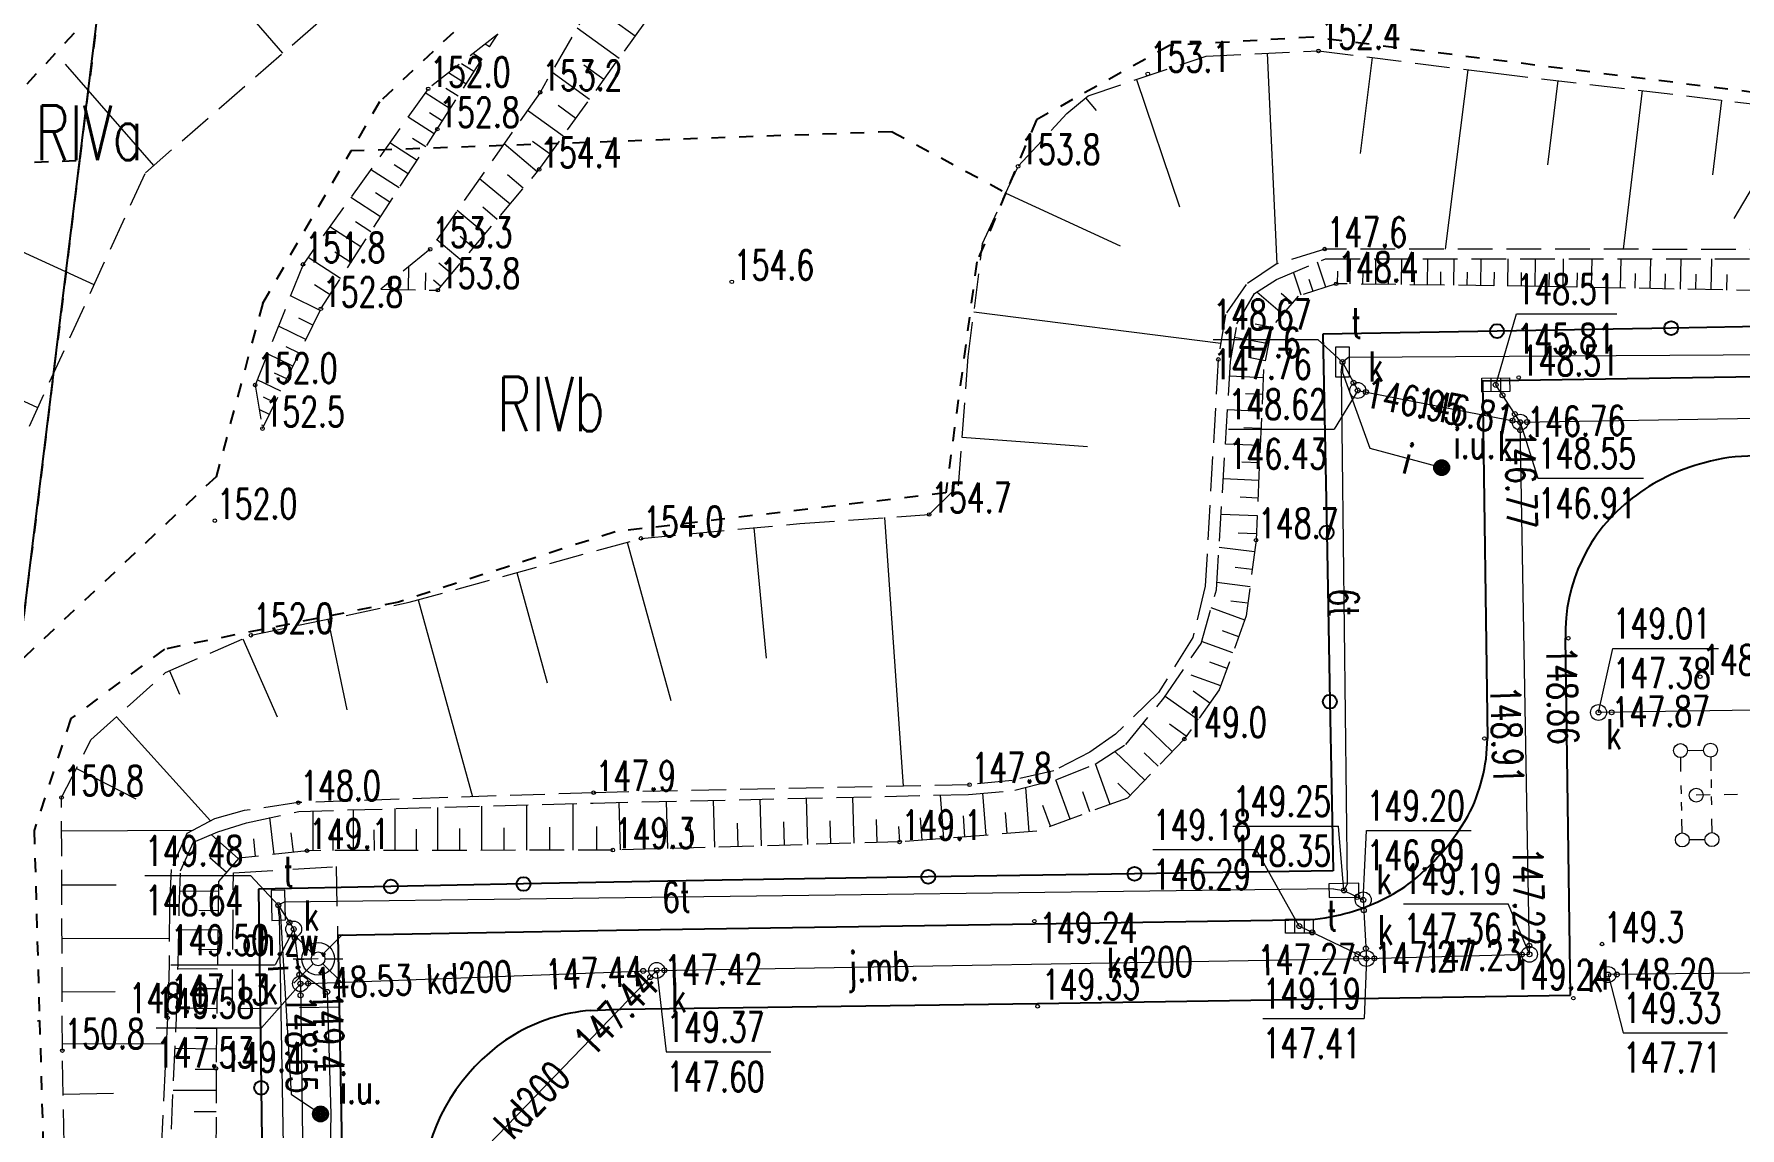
# Model space of a CAD drawing. Header units: metres. Extents: x 7583802 to 7586368, y 5958992 to 5960558.
# Drawn here: x 7585708.2 to 7585794.1, y 5959390.1 to 5959445.2 of the extents above; entities that cross this region are included whole.
import ezdxf
from ezdxf.enums import TextEntityAlignment as Align

# ---------------------------------------------------------------- set-up
doc = ezdxf.new("R2010")
doc.units = ezdxf.units.M
for name, pattern in [('1', [0]), ('2', [3, 2, -1]), ('3_1', [0]), ('3_BUBZ02', [2.45, 1.75, -0.7]), ('3_BUBZ02G', [2.45, 1.75, -0.7]), ('3_KTCR02', [3, 2, -1]), ('3_KTJZ01', [4, 3, -1]), ('3_KTKR01', [0]), ('4_1', [0]), ('4_SUPE_01', [0]), ('4_SUPI_01', [0]), ('4_SUPK_01', [0]), ('4_SUPT_01', [0]), ('4_SUSM03_02', [0]), ('BUF', [0]), ('GUZ', [1.4, 0.7, -0.7])]:
    doc.linetypes.add(name, pattern=pattern)
doc.layers.get('0').update_dxf_attribs({"color": 250, "linetype": 'CONTINUOUS', "lineweight": 100})
for name, color, linetype, lineweight in [('BUBZ_L_1', 7, '3_BUBZ02', 18), ('DZIALKI-G_L_0', 7, '1', 25), ('EBTPO_L_2', 7, '1', 18), ('KONTURY_L_0', 114, '2', 25), ('KONTURY_NR_T_0', 114, 'CONTINUOUS', 25), ('KTCR_E_T_1', 7, 'CONTINUOUS', 15), ('KTCR_L_1', 7, '3_KTCR02', 18), ('KTJZ_E_T_0', 7, 'CONTINUOUS', 15), ('KTJZ_L_0', 7, '3_KTJZ01', 18), ('KTKR_L_0', 7, '3_KTKR01', 25), ('KTOK_L_4', 7, 'CONTINUOUS', 25), ('RTPW_T_0', 7, 'CONTINUOUS', 15), ('RTPW_T_1', 7, 'CONTINUOUS', 15), ('SUPE_L_3', 1, '4_SUPE_01', 18), ('SUPI_E_T_0', 7, 'CONTINUOUS', 15), ('SUPI_L_0', 7, '4_SUPI_01', 18), ('SUPK_E_T_0', 34, 'CONTINUOUS', 15), ('SUPK_L_0', 34, '4_SUPK_01', 18), ('SUPT_E_T_0', 30, 'CONTINUOUS', 15), ('SUPT_L_0', 30, '4_SUPT_01', 18), ('SUSM_L_4', 7, 'CONTINUOUS', 18), ('SUSM_L_5', 7, 'CONTINUOUS', 18), ('SUSM_T_1', 7, 'CONTINUOUS', 18), ('SUTE_T_0', 1, 'CONTINUOUS', 18), ('SUTK_T_0', 34, 'CONTINUOUS', 18), ('SUTT_T_0', 30, 'CONTINUOUS', 18), ('SUUI_E_T_6', 7, 'CONTINUOUS', 15), ('SUUI_T_8', 7, 'CONTINUOUS', 18), ('SUUK_E_T_3', 7, 'CONTINUOUS', 15), ('SUUK_T_0', 7, 'CONTINUOUS', 18), ('SUUK_T_4', 7, 'CONTINUOUS', 13), ('SUUT_E_T_3', 7, 'CONTINUOUS', 15), ('SUUT_T_3', 7, 'CONTINUOUS', 13)]:
    doc.layers.add(name, color=color, linetype=linetype, lineweight=lineweight)
doc.styles.get("Standard").update_dxf_attribs({"font": 'Simplex.SHX', "width": 0.75})

# ---------------------------------------------------------------- blocks, each defined once
blk = doc.blocks.new('3_RTPW01')
at = {"linetype": 'CONTINUOUS'}
blk.add_circle((0, 0), 0.09, dxfattribs=at)
blk = doc.blocks.new('3_RTPW02')
at = {"linetype": 'CONTINUOUS'}
blk.add_circle((0, 0), 0.09, dxfattribs=at)
blk = doc.blocks.new('4_SUSM02')
at = {"linetype": 'CONTINUOUS'}
for p, q in [((-0.2482, 0.2459), (-1.2318, 1.2296)), ((0.2437, 0.2459), (1.2274, 1.2296)), ((-1.2542, 0), (-0.35, 0)), ((0.3456, 0), (1.2498, 0)), ((-0.2482, -0.2459), (-1.2318, -1.2296)), ((0.2437, -0.2459), (1.2274, -1.2296))]:
    blk.add_line(p, q, dxfattribs=at)
blk.add_circle((-0.0022, 0), 0.3478, dxfattribs=at)
blk = doc.blocks.new('4_SUPS01_03')
at = {"linetype": 'CONTINUOUS'}
blk.add_circle((0, 0), 0.125, dxfattribs=at)
blk = doc.blocks.new('4_SUPS01_05')
at = {"linetype": 'CONTINUOUS'}
blk.add_circle((0, 0), 0.125, dxfattribs=at)
blk = doc.blocks.new('4_SUPS01_07')
at = {"linetype": 'CONTINUOUS'}
blk.add_circle((0, 0), 0.125, dxfattribs=at)
blk = doc.blocks.new('4_SUUS31_01')
at = {"linetype": 'CONTINUOUS'}
for radius in [0.4, 0.36, 0.32, 0.28, 0.24, 0.2, 0.16, 0.12, 0.08, 0.04, 0.0114]:
    blk.add_circle((0, 0), radius, dxfattribs=at)
blk = doc.blocks.new('4_SUUS22_01')
at = {"linetype": 'CONTINUOUS'}
blk.add_circle((0, 0), 0.4, dxfattribs=at)
blk = doc.blocks.new('4_SUUS05')
at = {"linetype": 'CONTINUOUS'}
for p, q in [((-0.7, -0.35), (-0.7, 0.35)), ((-0.7, 0.35), (0.7, 0.35)), ((-0.245, 0.35), (-0.245, -0.35)), ((0.245, 0.35), (0.245, -0.35)), ((0.7, 0.35), (0.7, -0.35)), ((0.7, -0.35), (-0.7, -0.35))]:
    blk.add_line(p, q, dxfattribs=at)
blk = doc.blocks.new('4_SUUS22_01B')
at = {"linetype": 'CONTINUOUS'}
for p, q in [((0.75, 0.35), (-0.75, 0.35)), ((-0.75, 0.35), (-0.75, -0.35)), ((0.75, -0.35), (0.75, 0.35)), ((-0.75, -0.35), (0.75, -0.35))]:
    blk.add_line(p, q, dxfattribs=at)

msp = doc.modelspace()

# ---------------------------------------------------------------- linework, layer by layer
at = {"layer": 'BUBZ_L_1', "linetype": '3_1'}
for p, q in [((7585720.736, 5959444.211), (7585709.411, 5959457.215)), ((7585737.666, 5959443.94), (7585735.546, 5959445.467)), ((7585738.471, 5959445.058), (7585737.353, 5959445.864)), ((7585731.144, 5959444.527), (7585730.924, 5959444.666)), ((7585714.234, 5959438.549), (7585709.792, 5959443.65)), ((7585730.352, 5959443.28), (7585729.729, 5959443.676)), ((7585730.748, 5959443.903), (7585730.308, 5959444.183)), ((7585736.903, 5959442.881), (7585735.898, 5959443.604)), ((7585770.302, 5959444.201), (7585770.79, 5959433.589)), ((7585775.59, 5959443.979), (7585774.982, 5959439.159)), ((7585729.956, 5959442.657), (7585729.076, 5959443.216)), ((7585736.179, 5959441.876), (7585734.274, 5959443.248)), ((7585763.729, 5959442.883), (7585765.886, 5959436.467)), ((7585780.41, 5959443.371), (7585779.27, 5959434.335)), ((7585784.931, 5959442.824), (7585784.425, 5959438.577)), ((7585729.165, 5959441.41), (7585727.907, 5959442.209)), ((7585729.56, 5959442.034), (7585728.937, 5959442.43)), ((7585761.159, 5959441.958), (7585761.696, 5959441.319)), ((7585789.178, 5959442.318), (7585788.226, 5959434.327)), ((7585793.173, 5959441.842), (7585792.725, 5959438.083)), ((7585728.353, 5959440.137), (7585727.037, 5959440.989)), ((7585728.765, 5959440.782), (7585728.12, 5959441.192)), ((7585734.842, 5959440.019), (7585733.047, 5959441.313)), ((7585735.493, 5959440.923), (7585734.59, 5959441.574)), ((7585796.77, 5959440.914), (7585793.796, 5959435.881)), ((7585727.492, 5959438.807), (7585726.117, 5959439.697)), ((7585727.927, 5959439.48), (7585727.255, 5959439.915)), ((7585733.545, 5959438.236), (7585731.873, 5959439.639)), ((7585734.196, 5959439.122), (7585733.304, 5959439.764)), ((7585726.592, 5959437.417), (7585725.155, 5959438.348)), ((7585727.047, 5959438.12), (7585726.344, 5959438.575)), ((7585711.229, 5959432.541), (7585698.837, 5959438.211)), ((7585732.173, 5959436.601), (7585730.642, 5959437.884)), ((7585732.843, 5959437.4), (7585732.044, 5959438.071)), ((7585725.651, 5959435.964), (7585724.149, 5959436.937)), ((7585726.126, 5959436.699), (7585725.392, 5959437.174)), ((7585757.137, 5959437.156), (7585762.896, 5959434.507)), ((7585725.165, 5959435.214), (7585724.397, 5959435.711)), ((7585730.917, 5959435.104), (7585729.516, 5959436.278)), ((7585731.531, 5959435.835), (7585730.799, 5959436.449)), ((7585724.668, 5959434.446), (7585723.099, 5959435.462)), ((7585730.329, 5959434.403), (7585729.659, 5959434.965)), ((7585724.16, 5959433.662), (7585723.358, 5959434.181)), ((7585729.767, 5959433.733), (7585728.486, 5959434.809)), ((7585723.64, 5959432.859), (7585722, 5959433.921)), ((7585727.055, 5959432.296), (7585727.076, 5959433.463)), ((7585727.916, 5959432.281), (7585727.931, 5959433.142)), ((7585729.23, 5959433.092), (7585728.589, 5959433.63)), ((7585772.012, 5959432.01), (7585771.631, 5959433.17)), ((7585773.248, 5959432.415), (7585772.834, 5959433.678)), ((7585773.851, 5959432.589), (7585773.859, 5959433.22)), ((7585774.485, 5959432.581), (7585774.501, 5959433.85)), ((7585775.124, 5959432.573), (7585775.132, 5959433.212)), ((7585775.766, 5959432.565), (7585775.782, 5959433.85)), ((7585776.413, 5959432.557), (7585776.421, 5959433.203)), ((7585777.063, 5959432.549), (7585777.08, 5959433.85)), ((7585777.718, 5959432.541), (7585777.726, 5959433.195)), ((7585778.377, 5959432.532), (7585778.393, 5959433.85)), ((7585779.04, 5959432.524), (7585779.048, 5959433.187)), ((7585779.707, 5959432.516), (7585779.724, 5959433.85)), ((7585780.379, 5959432.507), (7585780.387, 5959433.179)), ((7585781.054, 5959432.499), (7585781.071, 5959433.85)), ((7585781.734, 5959432.49), (7585781.743, 5959433.17)), ((7585782.418, 5959432.481), (7585782.436, 5959433.85)), ((7585783.107, 5959432.473), (7585783.116, 5959433.161)), ((7585783.8, 5959432.464), (7585783.817, 5959433.85)), ((7585784.499, 5959432.453), (7585784.513, 5959433.151)), ((7585785.204, 5959432.439), (7585785.233, 5959433.85)), ((7585785.917, 5959432.424), (7585785.932, 5959433.137)), ((7585786.637, 5959432.41), (7585786.666, 5959433.85)), ((7585787.365, 5959432.395), (7585787.379, 5959433.123)), ((7585788.099, 5959432.381), (7585788.129, 5959433.85)), ((7585788.841, 5959432.366), (7585788.856, 5959433.108)), ((7585789.591, 5959432.351), (7585789.621, 5959433.85)), ((7585790.348, 5959432.336), (7585790.363, 5959433.093)), ((7585791.113, 5959432.32), (7585791.143, 5959433.85)), ((7585792.666, 5959432.289), (7585792.697, 5959433.85)), ((7585723.109, 5959432.039), (7585722.327, 5959432.546)), ((7585726.195, 5959432.311), (7585726.202, 5959432.758)), ((7585728.692, 5959432.452), (7585728.312, 5959432.771)), ((7585772.617, 5959432.208), (7585772.418, 5959432.813)), ((7585791.885, 5959432.305), (7585791.901, 5959433.078)), ((7585793.454, 5959432.274), (7585793.47, 5959433.062)), ((7585722.612, 5959431.252), (7585721.12, 5959431.98)), ((7585771.079, 5959431.054), (7585769.779, 5959432.175)), ((7585771.565, 5959431.619), (7585771.001, 5959432.106)), ((7585722.248, 5959430.506), (7585721.531, 5959430.856)), ((7585755.534, 5959431.172), (7585767.971, 5959429.601)), ((7585770.534, 5959430.397), (7585769.698, 5959430.559)), ((7585721.898, 5959429.788), (7585720.518, 5959430.461)), ((7585770.371, 5959429.561), (7585768.665, 5959429.893)), ((7585721.238, 5959428.434), (7585719.961, 5959429.057)), ((7585721.562, 5959429.098), (7585720.898, 5959429.422)), ((7585770.205, 5959428.708), (7585769.363, 5959428.872)), ((7585708.394, 5959426.344), (7585703.139, 5959428.749)), ((7585720.927, 5959427.796), (7585720.313, 5959428.095)), ((7585720.627, 5959427.181), (7585719.446, 5959427.757)), ((7585770.102, 5959427.859), (7585768.414, 5959427.934)), ((7585720.056, 5959426.01), (7585719.548, 5959426.258)), ((7585720.339, 5959426.591), (7585719.759, 5959426.874)), ((7585770.027, 5959426.164), (7585768.31, 5959426.24)), ((7585770.064, 5959427.015), (7585769.213, 5959427.053)), ((7585719.773, 5959425.429), (7585719.681, 5959425.474)), ((7585754.939, 5959424.874), (7585761.249, 5959424.389)), ((7585769.951, 5959424.44), (7585768.203, 5959424.517)), ((7585769.989, 5959425.306), (7585769.123, 5959425.344)), ((7585769.912, 5959423.566), (7585769.031, 5959423.605)), ((7585769.873, 5959422.685), (7585768.095, 5959422.764)), ((7585769.834, 5959421.796), (7585768.937, 5959421.836)), ((7585744.454, 5959420.303), (7585745.07, 5959413.73)), ((7585751.035, 5959420.815), (7585751.97, 5959407.289)), ((7585769.794, 5959420.899), (7585767.985, 5959420.979)), ((7585738.069, 5959419.577), (7585740.266, 5959411.607)), ((7585769.754, 5959419.995), (7585768.841, 5959420.035)), ((7585769.664, 5959419.086), (7585767.882, 5959419.315)), ((7585732.513, 5959418.045), (7585734.044, 5959412.489)), ((7585769.55, 5959418.196), (7585768.688, 5959418.306)), ((7585769.439, 5959417.334), (7585767.773, 5959417.548)), ((7585727.552, 5959416.677), (7585730.287, 5959406.755)), ((7585769.175, 5959415.655), (7585767.488, 5959416.272)), ((7585769.332, 5959416.501), (7585768.475, 5959416.611)), ((7585722.998, 5959415.697), (7585723.949, 5959411.135)), ((7585768.867, 5959414.811), (7585768.052, 5959415.109)), ((7585718.723, 5959414.712), (7585720.441, 5959410.781)), ((7585768.569, 5959413.997), (7585766.996, 5959414.572)), ((7585768.281, 5959413.211), (7585767.411, 5959413.529)), ((7585715.021, 5959413.093), (7585715.535, 5959411.917)), ((7585767.963, 5959412.34), (7585766.47, 5959412.886)), ((7585766.82, 5959410.632), (7585765.16, 5959411.809)), ((7585767.415, 5959411.47), (7585766.576, 5959412.066)), ((7585712.361, 5959410.784), (7585717.092, 5959405.536)), ((7585765.523, 5959409.03), (7585764.051, 5959410.447)), ((7585766.231, 5959409.802), (7585765.376, 5959410.409)), ((7585762.397, 5959406.371), (7585761.652, 5959408.408)), ((7585764.133, 5959407.587), (7585762.629, 5959409.036)), ((7585764.815, 5959408.294), (7585764.107, 5959408.975)), ((7585710.334, 5959408.177), (7585713.324, 5959406.651)), ((7585760.376, 5959405.632), (7585759.651, 5959407.615)), ((7585763.409, 5959406.834), (7585762.784, 5959407.436)), ((7585737.736, 5959404.081), (7585737.668, 5959406.47)), ((7585740.114, 5959404.148), (7585740.047, 5959406.524)), ((7585742.48, 5959404.216), (7585742.413, 5959406.578)), ((7585744.832, 5959404.282), (7585744.765, 5959406.631)), ((7585747.171, 5959404.349), (7585747.105, 5959406.684)), ((7585749.497, 5959404.415), (7585749.431, 5959406.737)), ((7585754.023, 5959404.655), (7585753.852, 5959406.838)), ((7585756.143, 5959404.82), (7585755.977, 5959406.935)), ((7585758.324, 5959404.991), (7585758.149, 5959407.225)), ((7585761.378, 5959405.999), (7585761.012, 5959407.001)), ((7585720.289, 5959403.856), (7585720.084, 5959405.706)), ((7585722.259, 5959404.041), (7585722.256, 5959406.04)), ((7585724.299, 5959404.045), (7585724.295, 5959406.098)), ((7585726.394, 5959404.049), (7585726.39, 5959406.157)), ((7585728.546, 5959404.053), (7585728.541, 5959406.218)), ((7585730.755, 5959404.057), (7585730.75, 5959406.281)), ((7585733.023, 5959404.062), (7585733.019, 5959406.345)), ((7585735.353, 5959404.066), (7585735.349, 5959406.411)), ((7585750.655, 5959404.448), (7585750.622, 5959405.606)), ((7585752.931, 5959404.569), (7585752.844, 5959405.691)), ((7585755.085, 5959404.738), (7585755.002, 5959405.8)), ((7585757.206, 5959404.903), (7585757.123, 5959405.967)), ((7585759.385, 5959405.27), (7585759.005, 5959406.309)), ((7585709.595, 5959405.048), (7585716.21, 5959405.069)), ((7585718.498, 5959403.635), (7585717.121, 5959404.847)), ((7585721.264, 5959403.964), (7585721.156, 5959404.939)), ((7585723.273, 5959404.043), (7585723.271, 5959405.056)), ((7585725.34, 5959404.047), (7585725.338, 5959405.087)), ((7585727.463, 5959404.051), (7585727.461, 5959405.119)), ((7585729.643, 5959404.055), (7585729.641, 5959405.152)), ((7585731.882, 5959404.059), (7585731.879, 5959405.186)), ((7585734.181, 5959404.064), (7585734.178, 5959405.221)), ((7585736.541, 5959404.068), (7585736.539, 5959405.256)), ((7585738.927, 5959404.115), (7585738.893, 5959405.306)), ((7585741.299, 5959404.182), (7585741.265, 5959405.366)), ((7585743.658, 5959404.249), (7585743.624, 5959405.427)), ((7585746.003, 5959404.316), (7585745.97, 5959405.487)), ((7585748.335, 5959404.382), (7585748.302, 5959405.546)), ((7585751.809, 5959404.482), (7585751.748, 5959405.266)), ((7585719.364, 5959403.754), (7585719.267, 5959404.631)), ((7585717.892, 5959402.947), (7585717.051, 5959403.687)), ((7585709.604, 5959402.314), (7585712.339, 5959402.322)), ((7585717.483, 5959401.978), (7585715.547, 5959402.003)), ((7585717.471, 5959401.01), (7585716.494, 5959401.023)), ((7585709.612, 5959399.613), (7585715.015, 5959399.63)), ((7585717.459, 5959400.033), (7585715.497, 5959400.058)), ((7585717.446, 5959399.052), (7585716.461, 5959399.065)), ((7585717.434, 5959398.067), (7585715.454, 5959398.092)), ((7585717.421, 5959397.077), (7585716.423, 5959397.09)), ((7585709.621, 5959396.938), (7585712.295, 5959396.946)), ((7585717.408, 5959396.079), (7585715.395, 5959396.104)), ((7585717.396, 5959395.072), (7585716.376, 5959395.085)), ((7585709.629, 5959394.318), (7585714.868, 5959394.335)), ((7585717.383, 5959394.052), (7585715.308, 5959394.079)), ((7585717.37, 5959393.015), (7585716.314, 5959393.016)), ((7585717.369, 5959391.96), (7585715.209, 5959391.962)), ((7585709.676, 5959391.781), (7585712.213, 5959391.834)), ((7585717.367, 5959390.88), (7585716.263, 5959390.881))]:
    msp.add_line(p, q, dxfattribs=at)
at = {"layer": 'BUBZ_L_1', "linetype": '3_BUBZ02'}
for p, q in [((7585741.38, 5959455.64), (7585733.69, 5959442.23)), ((7585731.54, 5959445.15), (7585728.05, 5959442.41)), ((7585728.05, 5959442.41), (7585721.75, 5959433.57)), ((7585733.69, 5959442.23), (7585728.15, 5959434.33)), ((7585728.15, 5959434.33), (7585725.66, 5959432.32)), ((7585773.2, 5959434.34), (7585770.76, 5959433.58)), ((7585796.35, 5959434.32), (7585773.2, 5959434.34)), ((7585721.75, 5959433.57), (7585719.34, 5959427.49)), ((7585770.76, 5959433.58), (7585769.25, 5959432.56)), ((7585770.78, 5959432.81), (7585773.24, 5959433.85)), ((7585773.24, 5959433.85), (7585796.31, 5959433.85)), ((7585769.25, 5959432.56), (7585768.2, 5959431.04)), ((7585769.66, 5959432.1), (7585770.78, 5959432.81)), ((7585768.78, 5959430.58), (7585769.66, 5959432.1)), ((7585768.2, 5959431.04), (7585767.84, 5959428.78)), ((7585768.46, 5959428.67), (7585768.78, 5959430.58)), ((7585767.84, 5959428.78), (7585767.18, 5959417.37)), ((7585767.75, 5959417.18), (7585768.46, 5959428.67)), ((7585719.34, 5959427.49), (7585719.71, 5959425.3)), ((7585767.18, 5959417.37), (7585766.56, 5959414.78)), ((7585766.97, 5959414.48), (7585767.75, 5959417.18)), ((7585766.56, 5959414.78), (7585764.83, 5959412)), ((7585765.1, 5959411.72), (7585766.97, 5959414.48)), ((7585764.83, 5959412), (7585762.67, 5959409.9)), ((7585763.18, 5959409.39), (7585765.1, 5959411.72)), ((7585762.67, 5959409.9), (7585761.37, 5959409)), ((7585761.64, 5959408.4), (7585763.18, 5959409.39)), ((7585761.37, 5959409), (7585759.56, 5959408.06)), ((7585759.71, 5959407.63), (7585761.64, 5959408.4)), ((7585755.31, 5959407.36), (7585736.38, 5959406.96)), ((7585757.46, 5959407.58), (7585755.31, 5959407.36)), ((7585759.56, 5959408.06), (7585757.46, 5959407.58)), ((7585757.59, 5959407.08), (7585759.71, 5959407.63)), ((7585736.38, 5959406.96), (7585721.51, 5959406.46)), ((7585736.36, 5959406.44), (7585755.26, 5959406.87)), ((7585755.26, 5959406.87), (7585757.59, 5959407.08)), ((7585717.29, 5959405.64), (7585715.89, 5959404.9)), ((7585718.78, 5959406.06), (7585717.29, 5959405.64)), ((7585721.51, 5959406.46), (7585718.78, 5959406.06)), ((7585718.9, 5959405.45), (7585721.54, 5959406.02)), ((7585721.54, 5959406.02), (7585736.36, 5959406.44)), ((7585715.89, 5959404.9), (7585715.11, 5959403.1)), ((7585716.23, 5959404.47), (7585717.46, 5959404.99)), ((7585717.46, 5959404.99), (7585718.9, 5959405.45)), ((7585715.58, 5959403.02), (7585716.23, 5959404.47)), ((7585715.11, 5959403.1), (7585715.02, 5959401.21)), ((7585715.52, 5959401.16), (7585715.58, 5959403.02)), ((7585715.02, 5959401.21), (7585715.01, 5959398.31)), ((7585715.46, 5959398.31), (7585715.52, 5959401.16)), ((7585715.01, 5959398.31), (7585714.93, 5959395.62)), ((7585715.38, 5959395.61), (7585715.46, 5959398.31)), ((7585714.93, 5959395.62), (7585714.19, 5959380.24)), ((7585714.66, 5959380.22), (7585715.38, 5959395.61))]:
    msp.add_line(p, q, dxfattribs=at)
at = {"layer": 'BUBZ_L_1', "linetype": '3_BUBZ02G'}
for p, q in [((7585713.81, 5959438.18), (7585729.92, 5959452.21)), ((7585733.64, 5959438.35), (7585741.49, 5959449.25)), ((7585728.51, 5959440.38), (7585731.54, 5959445.15)), ((7585767.23, 5959444.06), (7585772.89, 5959444.32)), ((7585772.89, 5959444.32), (7585781.69, 5959443.21)), ((7585761.28, 5959442.06), (7585767.23, 5959444.06)), ((7585781.69, 5959443.21), (7585795.71, 5959441.54)), ((7585760.22, 5959441.17), (7585761.28, 5959442.06)), ((7585757.76, 5959438.51), (7585760.22, 5959441.17)), ((7585722.65, 5959431.33), (7585728.51, 5959440.38)), ((7585728.54, 5959432.27), (7585733.64, 5959438.35)), ((7585755.97, 5959434.62), (7585757.76, 5959438.51)), ((7585705.93, 5959420.96), (7585713.81, 5959438.18)), ((7585755.25, 5959428.92), (7585755.97, 5959434.62)), ((7585725.66, 5959432.32), (7585728.54, 5959432.27)), ((7585773.78, 5959432.59), (7585771.86, 5959431.96)), ((7585784.13, 5959432.46), (7585773.78, 5959432.59)), ((7585798.14, 5959432.18), (7585784.13, 5959432.46)), ((7585771.86, 5959431.96), (7585770.54, 5959430.43)), ((7585719.71, 5959425.3), (7585722.65, 5959431.33)), ((7585770.54, 5959430.43), (7585770.12, 5959428.27)), ((7585754.75, 5959422.41), (7585755.25, 5959428.92)), ((7585770.12, 5959428.27), (7585769.74, 5959419.68)), ((7585753.28, 5959420.97), (7585754.75, 5959422.41)), ((7585738.77, 5959419.77), (7585746.77, 5959420.52)), ((7585746.77, 5959420.52), (7585753.28, 5959420.97)), ((7585727.09, 5959416.55), (7585738.77, 5959419.77)), ((7585769.74, 5959419.68), (7585769.25, 5959415.86)), ((7585719.13, 5959414.89), (7585727.09, 5959416.55)), ((7585769.25, 5959415.86), (7585767.89, 5959412.14)), ((7585714.83, 5959413.01), (7585719.13, 5959414.89)), ((7585711.07, 5959409.62), (7585714.83, 5959413.01)), ((7585767.89, 5959412.14), (7585766.13, 5959409.66)), ((7585709.59, 5959406.72), (7585711.07, 5959409.62)), ((7585766.13, 5959409.66), (7585763.27, 5959406.69)), ((7585709.63, 5959393.97), (7585709.59, 5959406.72)), ((7585763.27, 5959406.69), (7585758.7, 5959405.02)), ((7585758.7, 5959405.02), (7585751.79, 5959404.48)), ((7585721.95, 5959404.04), (7585718.52, 5959403.66)), ((7585737.35, 5959404.07), (7585721.95, 5959404.04)), ((7585751.79, 5959404.48), (7585737.35, 5959404.07)), ((7585718.52, 5959403.66), (7585717.49, 5959402.49)), ((7585717.49, 5959402.49), (7585717.37, 5959393.07)), ((7585710.19, 5959367.21), (7585709.63, 5959393.97)), ((7585717.37, 5959393.07), (7585717.35, 5959375.63))]:
    msp.add_line(p, q, dxfattribs=at)
at = {"layer": 'BUBZ_L_1', "linetype": '3_1'}
msp.add_point((7585731.54, 5959445.15), dxfattribs=at)
at = {"layer": 'DZIALKI-G_L_0', "linetype": '1'}
msp.add_line((7585707.55, 5959414.71), (7585712.33, 5959453.74), dxfattribs=at)
at = {"layer": 'EBTPO_L_2', "linetype": 'BUF', "lineweight": 18}
msp.add_circle((7585722.51, 5959398.59), 0.825, dxfattribs=at)
at = {"layer": 'KONTURY_L_0', "linetype": 'GUZ'}
for p, q in [((7585737.48, 5959452.93), (7585725.6, 5959441.75)), ((7585704.03, 5959438.57), (7585711.45, 5959446.52)), ((7585711.45, 5959446.52), (7585710.5, 5959438.8)), ((7585765.39, 5959444.59), (7585758.68, 5959440.85)), ((7585772.59, 5959445.01), (7585765.39, 5959444.59)), ((7585831.01, 5959437.69), (7585772.59, 5959445.01)), ((7585725.6, 5959441.75), (7585724.17, 5959439.28)), ((7585758.68, 5959440.85), (7585757.14, 5959437.18)), ((7585751.41, 5959440.25), (7585724.17, 5959439.28)), ((7585751.41, 5959440.25), (7585757.14, 5959437.18)), ((7585719.72, 5959431.62), (7585724.17, 5959439.28)), ((7585704.03, 5959438.57), (7585710.5, 5959438.8)), ((7585710.5, 5959438.8), (7585707.55, 5959414.71)), ((7585757.14, 5959437.18), (7585755.68, 5959433.69)), ((7585755.68, 5959433.69), (7585754.12, 5959422.06)), ((7585719.72, 5959431.62), (7585717.37, 5959422.87)), ((7585717.37, 5959422.87), (7585691.42, 5959398.46)), ((7585754.12, 5959422.06), (7585737.47, 5959420.1)), ((7585737.47, 5959420.1), (7585726.55, 5959416.56)), ((7585726.55, 5959416.56), (7585714.77, 5959414.19)), ((7585714.77, 5959414.19), (7585710.06, 5959410.69)), ((7585710.06, 5959410.69), (7585708.21, 5959405.06)), ((7585708.21, 5959405.06), (7585708.48, 5959395.49)), ((7585690.26, 5959393.67), (7585708.48, 5959395.49)), ((7585708.48, 5959395.49), (7585709.48, 5959360.83))]:
    msp.add_line(p, q, dxfattribs=at)
at = {"layer": 'KTCR_L_1', "linetype": '3_KTCR02'}
for p, q in [((7585718.24, 5959402.93), (7585723.41, 5959403.24)), ((7585723.41, 5959403.24), (7585723.574, 5959396.16)), ((7585718.19, 5959396.06), (7585718.24, 5959402.93)), ((7585723.574, 5959396.16), (7585718.19, 5959396.06))]:
    msp.add_line(p, q, dxfattribs=at)
at = {"layer": 'KTJZ_L_0', "linetype": '3_KTJZ01'}
for p, q in [((7585782.97, 5959427.72), (7585781.14, 5959427.69)), ((7585781.14, 5959427.69), (7585781.39, 5959409.69)), ((7585794.99, 5959427.91), (7585782.97, 5959427.72)), ((7585785.57, 5959396.76), (7585785.32, 5959414.74)), ((7585770.57, 5959400.52), (7585758.58, 5959400.34)), ((7585772.22, 5959400.55), (7585770.57, 5959400.52)), ((7585737.54, 5959400.02), (7585723.51, 5959399.77)), ((7585723.51, 5959399.77), (7585723.574, 5959396.16)), ((7585758.58, 5959400.34), (7585737.54, 5959400.02)), ((7585723.574, 5959396.16), (7585723.79, 5959384.07)), ((7585737.73, 5959396.05), (7585758.74, 5959396.35)), ((7585758.74, 5959396.35), (7585785.57, 5959396.76)), ((7585736.22, 5959395.99), (7585737.73, 5959396.05))]:
    msp.add_line(p, q, dxfattribs=at)
for centre, radius, start, end in [((7585794.797, 5959414.73), 9.19, 89.85483, 105.63459), ((7585794.92, 5959413.686), 10.23, 104.72465, 127.51815), ((7585793.932, 5959414.963), 8.615, 127.47977, 181.48648), ((7585772.88, 5959409.745), 8.51, 332.22943, 359.62914), ((7585770.134, 5959411.741), 11.88, 307.76883, 329.88298), ((7585771.681, 5959410.521), 9.98, 284.74145, 305.03642), ((7585771.593, 5959410.881), 10.35, 273.47506, 284.7055), ((7585736.894, 5959387.216), 8.8, 94.39148, 120.85949), ((7585737.498, 5959386.422), 9.792, 121.51016, 169.18195)]:
    msp.add_arc(centre, radius, start, end, dxfattribs=at)
at = {"layer": 'KTKR_L_0', "linetype": '3_KTKR01'}
for p, q in [((7585782.97, 5959427.72), (7585781.14, 5959427.69)), ((7585781.14, 5959427.69), (7585781.39, 5959409.69)), ((7585794.99, 5959427.91), (7585782.97, 5959427.72)), ((7585785.57, 5959396.76), (7585785.32, 5959414.74)), ((7585770.57, 5959400.52), (7585758.58, 5959400.34)), ((7585772.22, 5959400.55), (7585770.57, 5959400.52)), ((7585737.54, 5959400.02), (7585723.51, 5959399.77)), ((7585723.51, 5959399.77), (7585723.79, 5959384.07)), ((7585758.58, 5959400.34), (7585737.54, 5959400.02)), ((7585737.73, 5959396.05), (7585758.74, 5959396.35)), ((7585758.74, 5959396.35), (7585785.57, 5959396.76)), ((7585736.22, 5959395.99), (7585737.73, 5959396.05))]:
    msp.add_line(p, q, dxfattribs=at)
for centre, radius, start, end in [((7585794.797, 5959414.73), 9.19, 89.85483, 105.63459), ((7585794.92, 5959413.686), 10.23, 104.72465, 127.51815), ((7585793.932, 5959414.963), 8.615, 127.47977, 181.48648), ((7585772.88, 5959409.745), 8.51, 332.22943, 359.62914), ((7585770.134, 5959411.741), 11.88, 307.76883, 329.88298), ((7585771.681, 5959410.521), 9.98, 284.74145, 305.03642), ((7585771.593, 5959410.881), 10.35, 273.47506, 284.7055), ((7585736.894, 5959387.216), 8.8, 94.39148, 120.85949), ((7585737.498, 5959386.422), 9.792, 121.51016, 169.18195)]:
    msp.add_arc(centre, radius, start, end, dxfattribs=at)
at = {"layer": 'KTOK_L_4'}
for p, q in [((7585781.877, 5959430.21), (7585773.11, 5959430.06)), ((7585773.11, 5959430.06), (7585773.299, 5959420.062)), ((7585790.644, 5959430.359), (7585781.877, 5959430.21)), ((7585799.411, 5959430.509), (7585790.644, 5959430.359)), ((7585773.299, 5959420.062), (7585773.459, 5959411.546)), ((7585773.459, 5959411.546), (7585773.62, 5959403.03)), ((7585773.62, 5959403.03), (7585763.621, 5959402.877)), ((7585726.176, 5959402.232), (7585719.5, 5959402.1)), ((7585732.852, 5959402.363), (7585726.176, 5959402.232)), ((7585742.85, 5959402.56), (7585732.852, 5959402.363)), ((7585753.236, 5959402.719), (7585742.85, 5959402.56)), ((7585763.621, 5959402.877), (7585753.236, 5959402.719)), ((7585719.5, 5959402.1), (7585719.639, 5959392.101)), ((7585719.639, 5959392.101), (7585719.769, 5959382.713))]:
    msp.add_line(p, q, dxfattribs=at)
for centre in [(7585781.877, 5959430.21), (7585790.644, 5959430.359), (7585773.299, 5959420.062), (7585773.459, 5959411.546), (7585753.236, 5959402.719), (7585763.621, 5959402.877), (7585726.176, 5959402.232), (7585732.852, 5959402.363), (7585719.639, 5959392.101)]:
    msp.add_circle(centre, 0.35, dxfattribs=at)
at = {"layer": 'SUPE_L_3', "linetype": '4_SUPE_01'}
for p, q in [((7585722.51, 5959398.59), (7585721.42, 5959398.54)), ((7585721.42, 5959398.54), (7585721.46, 5959398.27)), ((7585721.46, 5959398.27), (7585721.62, 5959397.9)), ((7585721.62, 5959397.9), (7585722.13, 5959397.54)), ((7585722.13, 5959397.54), (7585722.97, 5959396.93)), ((7585722.97, 5959396.93), (7585723.148, 5959390.778)), ((7585723.148, 5959390.778), (7585723.02, 5959384.42))]:
    msp.add_line(p, q, dxfattribs=at)
at = {"layer": 'SUPI_L_0', "linetype": '4_1'}
for p, q in [((7585774.095, 5959428.65), (7585774.092, 5959428.125)), ((7585774.092, 5959428.125), (7585775.47, 5959424.32)), ((7585775.47, 5959424.32), (7585779.09, 5959423.33)), ((7585720.505, 5959401.29), (7585720.621, 5959400.767)), ((7585720.621, 5959400.767), (7585721.16, 5959391.77)), ((7585721.16, 5959391.77), (7585722.63, 5959390.78))]:
    msp.add_line(p, q, dxfattribs=at)
at = {"layer": 'SUPK_L_0', "linetype": '4_1'}
for p, q in [((7585774.095, 5959428.65), (7585774.86, 5959427.22)), ((7585774.86, 5959427.22), (7585783.04, 5959425.62)), ((7585783.04, 5959425.62), (7585781.81, 5959427.5)), ((7585783.04, 5959425.62), (7585812.89, 5959426.12)), ((7585783.51, 5959398.82), (7585783.04, 5959425.62)), ((7585864.25, 5959412.22), (7585786.99, 5959411)), ((7585774.17, 5959402.04), (7585775.14, 5959401.56)), ((7585775.14, 5959401.56), (7585775.3, 5959398.61)), ((7585720.505, 5959401.29), (7585721.28, 5959400.09)), ((7585721.28, 5959400.09), (7585721.62, 5959397.34)), ((7585775.3, 5959398.61), (7585771.92, 5959400.24)), ((7585775.3, 5959398.61), (7585783.51, 5959398.82)), ((7585721.62, 5959397.34), (7585739.56, 5959398.01)), ((7585739.56, 5959398.01), (7585727.54, 5959385.55)), ((7585739.56, 5959398.01), (7585775.3, 5959398.61)), ((7585864.33, 5959398.57), (7585787.47, 5959397.8)), ((7585721.62, 5959397.34), (7585722.12, 5959356.3))]:
    msp.add_line(p, q, dxfattribs=at)
at = {"layer": 'SUPT_L_0', "linetype": '4_SUPT_01'}
for p, q in [((7585774.393, 5959428.885), (7585774.095, 5959428.65)), ((7585812.657, 5959429.105), (7585774.393, 5959428.885)), ((7585774.03, 5959428.124), (7585774.095, 5959428.65)), ((7585774.03, 5959428.124), (7585774.325, 5959402.343)), ((7585774.17, 5959402.04), (7585774.325, 5959402.343)), ((7585720.797, 5959401.455), (7585720.505, 5959401.29)), ((7585773.644, 5959402.115), (7585720.797, 5959401.455)), ((7585773.644, 5959402.115), (7585774.17, 5959402.04)), ((7585720.545, 5959400.766), (7585720.505, 5959401.29)), ((7585720.545, 5959400.766), (7585721.35, 5959355.377))]:
    msp.add_line(p, q, dxfattribs=at)
at = {"layer": 'SUSM_L_4', "linetype": '4_SUSM03_02'}
for p, q in [((7585792.61, 5959406.85), (7585791.91, 5959406.839)), ((7585793.985, 5959406.872), (7585793.31, 5959406.861))]:
    msp.add_line(p, q, dxfattribs=at)
msp.add_circle((7585791.91, 5959406.839), 0.35, dxfattribs=at)
at = {"layer": 'SUSM_L_5', "linetype": '4_SUSM03_02'}
for p, q in [((7585791.47, 5959409.086), (7585792.17, 5959409.097)), ((7585791.581, 5959409.087), (7585792.281, 5959409.098)), ((7585791.14, 5959408.03), (7585791.127, 5959408.73)), ((7585792.636, 5959408.754), (7585792.647, 5959408.054)), ((7585791.162, 5959406.905), (7585791.154, 5959407.33)), ((7585792.654, 5959407.628), (7585792.66, 5959407.201)), ((7585791.178, 5959406.056), (7585791.17, 5959406.481)), ((7585792.667, 5959406.774), (7585792.673, 5959406.348)), ((7585791.2, 5959404.931), (7585791.187, 5959405.631)), ((7585792.684, 5959405.648), (7585792.695, 5959404.948)), ((7585792.257, 5959404.593), (7585791.557, 5959404.585)), ((7585792.35, 5959404.594), (7585791.65, 5959404.586))]:
    msp.add_line(p, q, dxfattribs=at)
for centre in [(7585791.12, 5959409.08), (7585791.12, 5959409.08), (7585792.631, 5959409.104), (7585792.631, 5959409.104), (7585791.207, 5959404.581), (7585791.207, 5959404.581), (7585792.7, 5959404.598), (7585792.7, 5959404.598)]:
    msp.add_circle(centre, 0.35, dxfattribs=at)
at = {"layer": 'SUTK_T_0', "linetype": 'CONTINUOUS'}
for p, q in [((7585781.81, 5959427.5), (7585782.861, 5959431.072)), ((7585782.861, 5959431.072), (7585787.91, 5959431.072)), ((7585774.86, 5959427.22), (7585773.678, 5959425.275)), ((7585783.04, 5959425.62), (7585783.928, 5959422.794)), ((7585768.358, 5959425.275), (7585773.678, 5959425.275)), ((7585783.928, 5959422.794), (7585789.248, 5959422.794)), ((7585786.99, 5959411), (7585787.702, 5959414.23)), ((7585787.702, 5959414.23), (7585793.022, 5959414.23)), ((7585775.14, 5959401.56), (7585775.309, 5959405.054)), ((7585775.309, 5959405.054), (7585780.575, 5959405.054)), ((7585764.544, 5959404.093), (7585769.756, 5959404.093)), ((7585771.92, 5959400.24), (7585769.756, 5959404.093)), ((7585777.166, 5959401.359), (7585782.432, 5959401.359)), ((7585783.51, 5959398.82), (7585782.432, 5959401.359)), ((7585721.28, 5959400.09), (7585720.353, 5959398.286)), ((7585715.088, 5959398.286), (7585720.353, 5959398.286)), ((7585739.56, 5959398.01), (7585740.044, 5959393.909)), ((7585775.3, 5959398.61), (7585775.179, 5959395.59)), ((7585721.62, 5959397.34), (7585719.666, 5959395.124)), ((7585787.47, 5959397.8), (7585788.225, 5959394.868)), ((7585770.077, 5959395.59), (7585775.179, 5959395.59)), ((7585714.346, 5959395.124), (7585719.666, 5959395.124)), ((7585788.225, 5959394.868), (7585793.491, 5959394.868)), ((7585740.044, 5959393.909), (7585745.31, 5959393.909))]:
    msp.add_line(p, q, dxfattribs=at)
at = {"layer": 'SUTT_T_0', "linetype": 'CONTINUOUS'}
for p, q in [((7585767.589, 5959429.791), (7585772.855, 5959429.791)), ((7585774.095, 5959428.65), (7585772.855, 5959429.791)), ((7585768.576, 5959405.28), (7585773.896, 5959405.28)), ((7585774.17, 5959402.04), (7585773.896, 5959405.28)), ((7585713.789, 5959402.784), (7585719.109, 5959402.784)), ((7585720.505, 5959401.29), (7585719.109, 5959402.784))]:
    msp.add_line(p, q, dxfattribs=at)

# ---------------------------------------------------------------- block references
at = {"layer": 'RTPW_T_0'}
for p in [(7585772.89, 5959444.32), (7585764.29, 5959443.16), (7585728.05, 5959442.41), (7585733.69, 5959442.23), (7585728.51, 5959440.38), (7585733.64, 5959438.35), (7585757.76, 5959438.51), (7585728.15, 5959434.33), (7585773.2, 5959434.34), (7585721.75, 5959433.57), (7585728.54, 5959432.27), (7585743.34, 5959432.69), (7585773.78, 5959432.59), (7585722.65, 5959431.33), (7585767.84, 5959428.78), (7585719.34, 5959427.49), (7585719.71, 5959425.3), (7585717.31, 5959420.66), (7585753.28, 5959420.97), (7585738.77, 5959419.77), (7585769.74, 5959419.68), (7585719.13, 5959414.89), (7585792.11, 5959412.8), (7585766.13, 5959409.66), (7585755.31, 5959407.36), (7585709.59, 5959406.72), (7585721.51, 5959406.46), (7585736.38, 5959406.96), (7585721.95, 5959404.04), (7585737.35, 5959404.07), (7585751.79, 5959404.48), (7585787.16, 5959399.34), (7585714.93, 5959395.62), (7585709.63, 5959393.97), (7585717.37, 5959393.07)]:
    msp.add_blockref('3_RTPW01', p, dxfattribs=at)
at = {"layer": 'RTPW_T_1'}
for p in [(7585782.97, 5959427.87), (7585785.47, 5959414.74), (7585781.24, 5959409.69), (7585758.58, 5959400.49), (7585758.74, 5959396.2), (7585785.72, 5959396.61)]:
    msp.add_blockref('3_RTPW02', p, dxfattribs=at)
at = {"layer": 'SUSM_T_1'}
msp.add_blockref('4_SUSM02', (7585722.51, 5959398.59), dxfattribs=at)
at = {"layer": 'SUTE_T_0'}
msp.add_blockref('4_SUPS01_03', (7585722.97, 5959396.93), dxfattribs=at)
at = {"layer": 'SUTK_T_0'}
for p in [(7585774.655, 5959427.604), (7585774.86, 5959427.22), (7585775.276, 5959427.139), (7585781.81, 5959427.5), (7585782.152, 5959426.977), (7585782.653, 5959425.696), (7585782.774, 5959426.027), (7585783.04, 5959425.62), (7585783.395, 5959425.626), (7585783.047, 5959425.222), (7585786.99, 5959411), (7585787.65, 5959411.01), (7585774.834, 5959401.711), (7585775.14, 5959401.56), (7585721.065, 5959400.423), (7585775.168, 5959401.038), (7585721.28, 5959400.09), (7585721.336, 5959399.636), (7585771.92, 5959400.24), (7585772.573, 5959399.925), (7585774.853, 5959398.826), (7585775.273, 5959399.112), (7585775.3, 5959398.61), (7585775.7, 5959398.62), (7585783.135, 5959398.81), (7585783.502, 5959399.254), (7585783.51, 5959398.82), (7585721.564, 5959397.793), (7585738.882, 5959397.985), (7585739.56, 5959398.01), (7585739.944, 5959398.016), (7585774.776, 5959398.601), (7585787.47, 5959397.8), (7585787.908, 5959397.804), (7585721.62, 5959397.34), (7585722.002, 5959397.354), (7585739.235, 5959397.673), (7585721.627, 5959396.758)]:
    msp.add_blockref('4_SUPS01_05', p, dxfattribs=at)
at = {"layer": 'SUTT_T_0'}
for p in [(7585774.095, 5959428.65), (7585720.505, 5959401.29), (7585774.17, 5959402.04)]:
    msp.add_blockref('4_SUPS01_07', p, dxfattribs=at)
at = {"layer": 'SUUI_T_8'}
for p in [(7585779.09, 5959423.33), (7585722.63, 5959390.78)]:
    msp.add_blockref('4_SUUS31_01', p, dxfattribs=at)
at = {"layer": 'SUUK_T_0'}
for p, rotation in [((7585781.81, 5959427.5), 0.7668289805830165), ((7585771.92, 5959400.24), 359.67408770535593)]:
    msp.add_blockref('4_SUUS05', p, dxfattribs=dict(at, rotation=rotation))
at = {"layer": 'SUUK_T_4'}
for p in [(7585774.86, 5959427.22), (7585783.04, 5959425.62), (7585786.99, 5959411), (7585775.14, 5959401.56), (7585721.28, 5959400.09), (7585775.3, 5959398.61), (7585783.51, 5959398.82), (7585739.56, 5959398.01), (7585787.47, 5959397.8), (7585721.62, 5959397.34)]:
    msp.add_blockref('4_SUUS22_01', p, dxfattribs=at)
at = {"layer": 'SUUT_T_3'}
for p, rotation in [((7585774.095, 5959428.65), 270.0029891183783), ((7585774.17, 5959402.04), 1.0233435650520155), ((7585720.505, 5959401.29), 271.43662533459644)]:
    msp.add_blockref('4_SUUS22_01B', p, dxfattribs=dict(at, rotation=rotation))

# ---------------------------------------------------------------- texts
at = {"layer": 'KONTURY_NR_T_0', "width": 0.7}
for s, p in [('RIVa', (7585708.27, 5959441.57)), ('RIVb', (7585731.52, 5959427.91))]:
    msp.add_text(s, height=2.75, dxfattribs=at).set_placement(p, align=Align.TOP_LEFT)
at = {"layer": 'KTCR_E_T_1', "width": 0.7}
msp.add_text('ch.zw.', height=1.5, dxfattribs=at).set_placement((7585720.843, 5959399.506), align=Align.MIDDLE)
at = {"layer": 'KTJZ_E_T_0', "width": 0.7}
msp.add_text('j.mb.', height=1.5, rotation=1.8183, dxfattribs=at).set_placement((7585750.972, 5959398.019), align=Align.MIDDLE)
at = {"layer": 'RTPW_T_0', "width": 0.7}
for s, p in [('152.4', (7585772.99, 5959444.42)), ('153.1', (7585764.39, 5959443.26)), ('152.0', (7585728.15, 5959442.51)), ('153.2', (7585733.79, 5959442.33)), ('152.8', (7585728.61, 5959440.48)), ('153.8', (7585757.86, 5959438.61)), ('154.4', (7585733.74, 5959438.45)), ('153.3', (7585728.25, 5959434.43)), ('147.6', (7585773.3, 5959434.44)), ('151.8', (7585721.85, 5959433.67)), ('154.6', (7585743.44, 5959432.79)), ('148.4', (7585773.88, 5959432.69)), ('153.8', (7585728.64, 5959432.37)), ('152.8', (7585722.75, 5959431.43)), ('147.6', (7585767.94, 5959428.88)), ('152.0', (7585719.44, 5959427.59)), ('152.5', (7585719.81, 5959425.4)), ('152.0', (7585717.41, 5959420.76)), ('154.7', (7585753.38, 5959421.07)), ('154.0', (7585738.87, 5959419.87)), ('148.7', (7585769.84, 5959419.78)), ('152.0', (7585719.23, 5959414.99)), ('148.9', (7585792.21, 5959412.9)), ('149.0', (7585766.23, 5959409.76)), ('150.8', (7585709.69, 5959406.82)), ('147.9', (7585736.48, 5959407.06)), ('147.8', (7585755.41, 5959407.46)), ('148.0', (7585721.61, 5959406.56)), ('149.1', (7585722.05, 5959404.14)), ('149.3', (7585737.45, 5959404.17)), ('149.1', (7585751.89, 5959404.58)), ('149.3', (7585787.26, 5959399.44)), ('148.0', (7585712.968, 5959395.861)), ('150.8', (7585709.73, 5959394.07)), ('149.4', (7585717.737, 5959392.897))]:
    msp.add_text(s, height=1.5, dxfattribs=at).set_placement(p)
at = {"layer": 'RTPW_T_1', "width": 0.7}
for s, p in [('148.51', (7585783.07, 5959427.97)), ('149.24', (7585758.823, 5959399.402)), ('149.33', (7585758.957, 5959396.55)), ('149.24', (7585782.68, 5959397.048))]:
    msp.add_text(s, height=1.5, dxfattribs=at).set_placement(p)
for s, rotation, p in [('148.86', 271.42305, (7585784.359, 5959414.313)), ('148.91', 272.2837, (7585781.524, 5959412.315))]:
    msp.add_text(s, height=1.5, rotation=rotation, dxfattribs=at).set_placement(p)
at = {"layer": 'SUPI_E_T_0', "width": 0.7}
for rotation, p in [(344.70471, (7585777.403, 5959423.791)), (273.42842, (7585720.779, 5959398.125))]:
    msp.add_text('i', height=1.5, rotation=rotation, dxfattribs=at).set_placement(p, align=Align.MIDDLE)
at = {"layer": 'SUPK_E_T_0', "width": 0.7}
for rotation, p in [(0.96179, (7585764.397, 5959398.427)), (2.13882, (7585730.112, 5959397.657)), (46.02973, (7585733.269, 5959391.489))]:
    msp.add_text('kd200', height=1.5, rotation=rotation, dxfattribs=at).set_placement(p, align=Align.MIDDLE)
at = {"layer": 'SUPT_E_T_0', "width": 0.7}
for rotation, p in [(270.65558, (7585774.163, 5959416.531)), (0.71552, (7585740.548, 5959401.702))]:
    msp.add_text('6t', height=1.5, rotation=rotation, dxfattribs=at).set_placement(p, align=Align.MIDDLE)
at = {"layer": 'SUTE_T_0', "width": 0.7}
msp.add_text('149.4', height=1.5, rotation=271.65811, dxfattribs=at).set_placement((7585722.97, 5959396.93), align=Align.MIDDLE_LEFT)
at = {"layer": 'SUTK_T_0', "width": 0.7}
for s, p in [('148.51', (7585782.861, 5959433.072)), ('145.81', (7585782.861, 5959430.572)), ('148.62', (7585768.358, 5959427.275)), ('146.43', (7585768.358, 5959424.775)), ('148.55', (7585783.928, 5959424.794)), ('146.91', (7585783.928, 5959422.294)), ('149.01', (7585787.702, 5959416.23)), ('147.38', (7585787.702, 5959413.73)), ('149.20', (7585775.309, 5959407.054)), ('149.18', (7585764.544, 5959406.093)), ('146.89', (7585775.309, 5959404.554)), ('146.29', (7585764.544, 5959403.593)), ('149.19', (7585777.166, 5959403.359)), ('147.36', (7585777.166, 5959400.859)), ('149.50', (7585715.088, 5959400.286)), ('149.58', (7585714.346, 5959397.124)), ('147.13', (7585715.088, 5959397.786)), ('149.19', (7585770.077, 5959397.59)), ('149.33', (7585788.225, 5959396.868)), ('149.37', (7585740.044, 5959395.909)), ('147.53', (7585714.346, 5959394.624)), ('147.41', (7585770.077, 5959395.09)), ('147.71', (7585788.225, 5959394.368)), ('147.60', (7585740.044, 5959393.409))]:
    msp.add_text(s, height=1.5, dxfattribs=at).set_placement(p, align=Align.TOP_LEFT)
for s, rotation, p in [('146.95', 348.93273, (7585775.276, 5959427.139)), ('146.76', 0.95963, (7585783.395, 5959425.626)), ('146.77', 271.00471, (7585783.047, 5959425.222)), ('147.87', 0.90466, (7585787.65, 5959411.01)), ('147.42', 0.96179, (7585739.944, 5959398.016)), ('147.27', 1.46523, (7585775.7, 5959398.62)), ('148.53', 2.13882, (7585722.302, 5959397.365)), ('148.20', 0.57397, (7585787.908, 5959397.804)), ('148.55', 270.69802, (7585721.627, 5959396.758))]:
    msp.add_text(s, height=1.5, rotation=rotation, dxfattribs=at).set_placement(p, align=Align.MIDDLE_LEFT)
for s, rotation, p in [('146.81', 348.93273, (7585782.653, 5959425.696)), ('147.22', 271.00471, (7585783.502, 5959399.254)), ('147.27', 0.96179, (7585774.776, 5959398.601)), ('147.23', 1.46523, (7585783.135, 5959398.81)), ('147.44', 2.13882, (7585738.882, 5959397.985)), ('147.44', 46.02973, (7585739.235, 5959397.673))]:
    msp.add_text(s, height=1.5, rotation=rotation, dxfattribs=at).set_placement(p, align=Align.MIDDLE_RIGHT)
at = {"layer": 'SUTT_T_0', "width": 0.7}
for s, p in [('148.67', (7585767.589, 5959431.791)), ('147.76', (7585767.589, 5959429.291)), ('149.25', (7585768.576, 5959407.28)), ('149.48', (7585713.789, 5959404.784)), ('148.35', (7585768.576, 5959404.78)), ('148.64', (7585713.789, 5959402.284))]:
    msp.add_text(s, height=1.5, dxfattribs=at).set_placement(p, align=Align.TOP_LEFT)
at = {"layer": 'SUUI_E_T_6', "width": 0.7}
for p in [(7585779.685, 5959423.798), (7585723.609, 5959391.309)]:
    msp.add_text('i.u.', height=1.5, dxfattribs=at).set_placement(p)
at = {"layer": 'SUUK_E_T_3', "width": 0.7}
for p in [(7585775.402, 5959427.672), (7585775.814, 5959401.843), (7585721.801, 5959400.026), (7585775.883, 5959399.298), (7585783.949, 5959398.329)]:
    msp.add_text('k', height=1.5, dxfattribs=at).set_placement(p)
for p in [(7585782.682, 5959425.171), (7585787.209, 5959398.424), (7585720.485, 5959397.804)]:
    msp.add_text('k', height=1.5, dxfattribs=at).set_placement(p, align=Align.TOP_RIGHT)
for p in [(7585787.379, 5959410.659), (7585740.297, 5959397.401)]:
    msp.add_text('k', height=1.5, dxfattribs=at).set_placement(p, align=Align.TOP_LEFT)
at = {"layer": 'SUUT_E_T_3', "width": 0.7}
for p in [(7585774.533, 5959429.87), (7585720.752, 5959402.228)]:
    msp.add_text('t', height=1.5, dxfattribs=at).set_placement(p)
msp.add_text('t', height=1.5, dxfattribs=at).set_placement((7585773.838, 5959401.513), align=Align.TOP_RIGHT)

doc.saveas('drawing.dxf')
